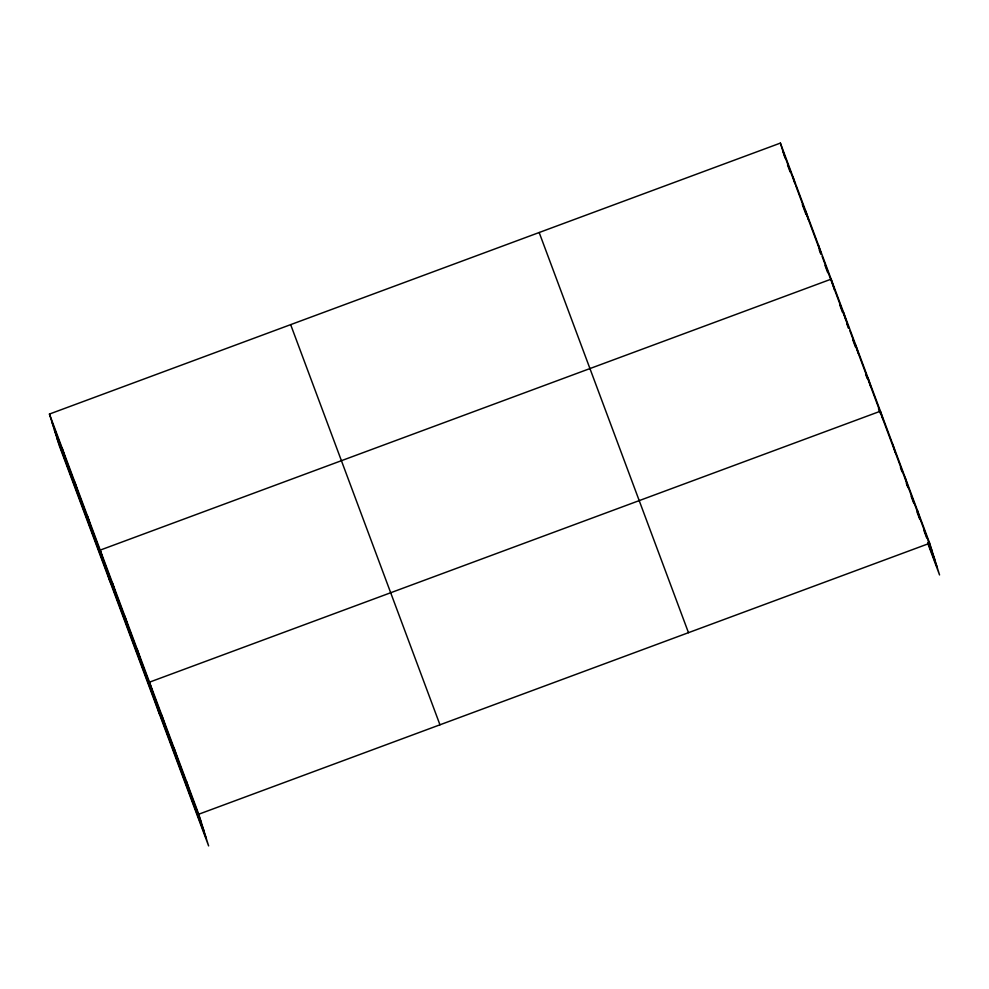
<?xml version="1.0" encoding="UTF-8"?>
<svg xmlns="http://www.w3.org/2000/svg" width="989" height="989" viewBox="0 0 989 989"><rect width="100%" height="100%" fill="white"/><g stroke="black" fill="none" stroke-linecap="round" stroke-linejoin="round"><path stroke-width="1.48" d="M49.45 414.057L198.752 814.219L208.617 845.904L59.315 445.742L49.45 414.057L780.383 143.096L929.685 543.258L939.55 574.943L927.769 543.357M198.752 814.219L929.685 543.258M783.016 151.564L795.181 184.164L793.067 177.118M795.712 185.586L821.093 253.604L818.447 245.136M822.143 256.448L833.776 287.626M834.32 289.06L848.772 327.816M849.848 330.685L932.318 551.726M787.516 164.903L790.162 171.987M802.326 204.575L806.023 214.502M819.238 249.933L820.833 254.185M825.061 265.522L827.706 272.605M839.908 305.329L842.591 312.512M846.881 323.984L848.488 328.299M852.765 339.783L855.448 346.954M865.622 374.225L867.229 378.527M878.479 408.68L880.074 412.982M900.435 467.525L902.042 471.827M906.32 483.312L907.927 487.614M911.141 496.231L913.824 503.401M917.038 512.018L919.708 519.2M923.998 530.673L926.668 537.855M928.275 542.157L934.704 559.391M928.065 542.874L937.164 567.278M539.178 232.514L688.48 632.676M290.655 324.639L439.957 724.801M52.083 422.526L201.385 822.687M54.469 430.19L203.771 830.34M56.929 438.078L206.231 838.239M917.359 510.237L920.005 518.706M905.046 477.23L907.679 485.698M892.733 444.222L895.366 452.69M883.053 419.67L880.408 411.201L149.487 682.163L159.353 713.848M868.095 378.194L870.728 386.662M855.782 345.173L858.415 353.642M843.456 312.165L846.102 320.634M834.58 290.173L831.143 279.158L100.21 550.107L110.076 581.792M805.763 211.127L808.396 219.595M780.383 143.096L785.006 157.956M186.439 781.199L189.072 789.667M174.113 748.191L176.759 756.659M161.8 715.171L164.434 723.639M137.162 649.155L139.808 657.623M124.849 616.135L127.482 624.603M112.536 583.127L115.169 591.595M87.526 516.097L90.16 524.566M74.83 482.088L77.463 490.556M62.146 448.079L64.779 456.535"/></g></svg>
